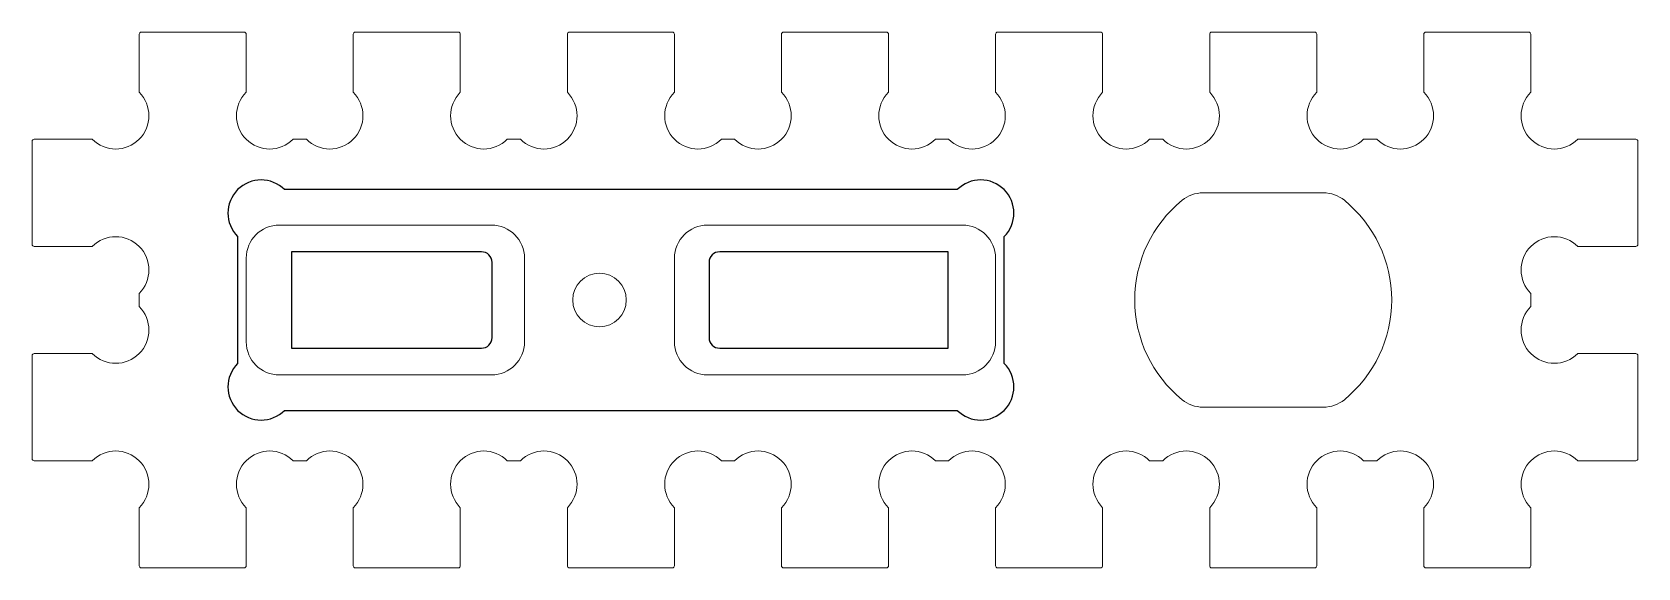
# Model space of a CAD drawing. Extents: x -37.5 to 37.5, y -12.5 to 12.5.
import ezdxf

# ---------------------------------------------------------------- set-up
doc = ezdxf.new("R2010")
doc.units = 0
doc.layers.get('0').update_dxf_attribs({"lineweight": 0})
doc.layers.add('grav1.5mm', color=4, linetype='Continuous')
doc.layers.add('holes', color=1, linetype='Continuous', lineweight=0)

msp = doc.modelspace()

# ---------------------------------------------------------------- linework, layer by layer
for p, q in [((-32.5, 12.4), (-32.5, 9.692)), ((-27.6, 12.5), (-32.4, 12.5)), ((-27.5, 9.692), (-27.5, 12.4)), ((-22.5, 12.4), (-22.5, 9.692)), ((-17.6, 12.5), (-22.4, 12.5)), ((-17.5, 9.692), (-17.5, 12.4)), ((-12.5, 12.4), (-12.5, 12.4)), ((-12.5, 12.4), (-12.5, 9.692)), ((-7.6, 12.5), (-12.4, 12.5)), ((-7.5, 9.692), (-7.5, 12.4)), ((-2.5, 12.4), (-2.5, 9.692)), ((2.4, 12.5), (-2.4, 12.5)), ((2.5, 9.692), (2.5, 12.4)), ((7.5, 12.4), (7.5, 9.692)), ((12.4, 12.5), (7.6, 12.5)), ((12.5, 9.692), (12.5, 12.4)), ((17.5, 12.4), (17.5, 9.692)), ((22.4, 12.5), (17.6, 12.5)), ((22.5, 9.692), (22.5, 12.4)), ((27.5, 12.4), (27.5, 9.692)), ((32.4, 12.5), (27.6, 12.5)), ((32.5, 9.692), (32.5, 12.4)), ((15.308, 7.5), (14.692, 7.5)), ((25.308, 7.5), (24.692, 7.5)), ((37.4, 7.5), (34.692, 7.5)), ((-37.5, 7.4), (-37.5, 2.6)), ((-34.692, 7.5), (-37.4, 7.5)), ((-24.692, 7.5), (-25.308, 7.5)), ((-14.692, 7.5), (-15.308, 7.5)), ((-4.692, 7.5), (-5.308, 7.5)), ((5.308, 7.5), (4.692, 7.5)), ((37.5, 2.6), (37.5, 7.4)), ((-37.4, 2.5), (-34.692, 2.5)), ((34.692, 2.5), (37.4, 2.5)), ((-32.5, 0.308), (-32.5, -0.308)), ((32.5, -0.308), (32.5, 0.308)), ((-37.5, -2.6), (-37.5, -7.4)), ((-34.692, -2.5), (-37.4, -2.5)), ((37.4, -2.5), (34.692, -2.5)), ((37.5, -7.4), (37.5, -2.6)), ((14.692, -7.5), (15.308, -7.5)), ((24.692, -7.5), (25.308, -7.5)), ((34.692, -7.5), (37.4, -7.5)), ((-37.4, -7.5), (-34.692, -7.5)), ((-25.308, -7.5), (-24.692, -7.5)), ((-15.308, -7.5), (-14.692, -7.5)), ((-5.308, -7.5), (-4.692, -7.5)), ((4.692, -7.5), (5.308, -7.5)), ((-32.5, -9.692), (-32.5, -12.4)), ((-27.5, -12.4), (-27.5, -9.692)), ((-22.5, -9.692), (-22.5, -12.4)), ((-17.5, -12.4), (-17.5, -9.692)), ((-12.5, -9.692), (-12.5, -12.4)), ((-7.5, -12.4), (-7.5, -9.692)), ((-2.5, -9.692), (-2.5, -12.4)), ((2.5, -12.4), (2.5, -9.692)), ((7.5, -9.692), (7.5, -12.4)), ((12.5, -12.4), (12.5, -9.692)), ((17.5, -9.692), (17.5, -12.4)), ((22.5, -12.4), (22.5, -9.692)), ((27.5, -9.692), (27.5, -12.4)), ((32.5, -12.4), (32.5, -9.692)), ((-32.4, -12.5), (-27.6, -12.5)), ((-22.4, -12.5), (-17.6, -12.5)), ((-12.4, -12.5), (-7.6, -12.5)), ((-2.4, -12.5), (2.4, -12.5)), ((7.6, -12.5), (12.4, -12.5)), ((17.6, -12.5), (22.4, -12.5)), ((27.6, -12.5), (32.4, -12.5))]:
    msp.add_line(p, q)
for centre, radius, start, end in [((-32.4, 12.4), 0.1, 90, 180), ((-27.6, 12.4), 0.1, 0, 90), ((-22.4, 12.4), 0.1, 90, 180), ((-17.6, 12.4), 0.1, 0, 90), ((-12.4, 12.4), 0.1, 90, 180), ((-7.6, 12.4), 0.1, 0, 90), ((-2.4, 12.4), 0.1, 90, 180), ((2.4, 12.4), 0.1, 0, 90), ((7.6, 12.4), 0.1, 90, 180), ((12.4, 12.4), 0.1, 0, 90), ((17.6, 12.4), 0.1, 90, 180), ((22.4, 12.4), 0.1, 0, 90), ((27.6, 12.4), 0.1, 90, 180), ((32.4, 12.4), 0.1, 0, 90), ((-33.596, 8.596), 1.55, 315, 45), ((-26.404, 8.596), 1.55, 135, 225), ((-23.596, 8.596), 1.55, 315, 45), ((-16.404, 8.596), 1.55, 135, 225), ((-13.596, 8.596), 1.55, 315, 45), ((-6.404, 8.596), 1.55, 135, 225), ((-3.596, 8.596), 1.55, 315, 45), ((3.596, 8.596), 1.55, 135, 225), ((6.404, 8.596), 1.55, 315, 45), ((13.596, 8.596), 1.55, 135, 315), ((16.404, 8.596), 1.55, 225, 45), ((23.596, 8.596), 1.55, 135, 315), ((26.404, 8.596), 1.55, 225, 45), ((33.596, 8.596), 1.55, 135, 315), ((37.4, 7.4), 0.1, 0, 90), ((-37.4, 7.4), 0.1, 90, 180), ((-33.596, 8.596), 1.55, 225, 315), ((-26.404, 8.596), 1.55, 225, 315), ((-23.596, 8.596), 1.55, 225, 315), ((-16.404, 8.596), 1.55, 225, 315), ((-13.596, 8.596), 1.55, 225, 315), ((-6.404, 8.596), 1.55, 225, 315), ((-3.596, 8.596), 1.55, 225, 315), ((3.596, 8.596), 1.55, 225, 315), ((6.404, 8.596), 1.55, 225, 315), ((-37.4, 2.6), 0.1, 180, 270), ((-33.596, 1.404), 1.55, 45, 135), ((-33.596, 1.404), 1.55, 315, 45), ((33.596, 1.404), 1.55, 45, 225), ((37.4, 2.6), 0.1, 270, 0), ((-33.596, -1.404), 1.55, 315, 45), ((33.596, -1.404), 1.55, 135, 315), ((-37.4, -2.6), 0.1, 90, 180), ((-33.596, -1.404), 1.55, 225, 315), ((37.4, -2.6), 0.1, 0, 90), ((-37.4, -7.4), 0.1, 180, 270), ((-33.596, -8.596), 1.55, 45, 135), ((-26.404, -8.596), 1.55, 45, 135), ((-23.596, -8.596), 1.55, 45, 135), ((-16.404, -8.596), 1.55, 45, 135), ((-13.596, -8.596), 1.55, 45, 135), ((-6.404, -8.596), 1.55, 45, 135), ((-3.596, -8.596), 1.55, 45, 135), ((3.596, -8.596), 1.55, 45, 135), ((6.404, -8.596), 1.55, 45, 135), ((13.596, -8.596), 1.55, 45, 225), ((16.404, -8.596), 1.55, 315, 135), ((23.596, -8.596), 1.55, 45, 225), ((26.404, -8.596), 1.55, 315, 135), ((33.596, -8.596), 1.55, 45, 225), ((37.4, -7.4), 0.1, 270, 0), ((-33.596, -8.596), 1.55, 315, 45), ((-26.404, -8.596), 1.55, 135, 225), ((-23.596, -8.596), 1.55, 315, 45), ((-16.404, -8.596), 1.55, 135, 225), ((-13.596, -8.596), 1.55, 315, 45), ((-6.404, -8.596), 1.55, 135, 225), ((-3.596, -8.596), 1.55, 315, 45), ((3.596, -8.596), 1.55, 135, 225), ((6.404, -8.596), 1.55, 315, 45), ((-32.4, -12.4), 0.1, 180, 270), ((-27.6, -12.4), 0.1, 270, 0), ((-22.4, -12.4), 0.1, 180, 270), ((-17.6, -12.4), 0.1, 270, 0), ((-12.4, -12.4), 0.1, 180, 270), ((-7.6, -12.4), 0.1, 270, 0), ((-2.4, -12.4), 0.1, 180, 270), ((2.4, -12.4), 0.1, 270, 0), ((7.6, -12.4), 0.1, 180, 270), ((12.4, -12.4), 0.1, 270, 0), ((17.6, -12.4), 0.1, 180, 270), ((22.4, -12.4), 0.1, 270, 0), ((27.6, -12.4), 0.1, 180, 270), ((32.4, -12.4), 0.1, 270, 0)]:
    msp.add_arc(centre, radius, start, end)
at = {"layer": 'grav1.5mm'}
for p, q in [((5.708, 5.15), (-25.708, 5.15)), ((-27.9, 2.958), (-27.9, -2.958)), ((7.9, -2.958), (7.9, 2.958)), ((-25.38, 2.25), (-25.38, -2.25)), ((-16.515, 2.25), (-25.38, 2.25)), ((-16.02, -1.755), (-16.02, 1.755)), ((-5.88, 1.755), (-5.88, -1.755)), ((5.28, 2.25), (-5.385, 2.25)), ((5.28, -2.25), (5.28, 2.25)), ((-25.38, -2.25), (-16.515, -2.25)), ((-5.385, -2.25), (5.28, -2.25)), ((-25.708, -5.15), (5.708, -5.15))]:
    msp.add_line(p, q, dxfattribs=at)
for centre, radius, start, end in [((-26.804, 4.054), 1.55, 45, 225), ((6.804, 4.054), 1.55, 315, 135), ((-16.515, 1.755), 0.495, 0, 90), ((-5.385, 1.755), 0.495, 90, 180), ((-16.515, -1.755), 0.495, 270, 0), ((-5.385, -1.755), 0.495, 180, 270), ((-26.804, -4.054), 1.55, 135, 315), ((6.804, -4.054), 1.55, 225, 45)]:
    msp.add_arc(centre, radius, start, end, dxfattribs=at)
at = {"layer": 'holes'}
for p, q in [((22.811, 5), (17.189, 5)), ((-16.05, 3.5), (-25.95, 3.5)), ((-25.95, 3.5), (-25.95, 3.5)), ((5.95, 3.5), (-5.95, 3.5)), ((-27.5, 1.95), (-27.5, -1.95)), ((-14.5, -1.95), (-14.5, 1.95)), ((-7.5, 1.95), (-7.5, -1.95)), ((-7.5, 1.95), (-7.5, 1.95)), ((7.5, -1.95), (7.5, 1.95)), ((-25.95, -3.5), (-16.05, -3.5)), ((-5.95, -3.5), (5.95, -3.5)), ((17.189, -5), (22.811, -5))]:
    msp.add_line(p, q, dxfattribs=at)
msp.add_circle((-11, 0), 1.25, dxfattribs=at)
for centre, radius, start, end in [((20, 0), 6, 129.16949, 230.83051), ((17.189, 3.45), 1.55, 90, 129.16949), ((22.811, 3.45), 1.55, 50.83051, 90), ((20, 0), 6, 309.16949, 50.83051), ((-25.95, 1.95), 1.55, 90, 180), ((-16.05, 1.95), 1.55, 0, 90), ((-5.95, 1.95), 1.55, 90, 180), ((5.95, 1.95), 1.55, 0, 90), ((-25.95, -1.95), 1.55, 180, 270), ((-16.05, -1.95), 1.55, 270, 0), ((-5.95, -1.95), 1.55, 180, 270), ((5.95, -1.95), 1.55, 270, 0), ((17.189, -3.45), 1.55, 230.83051, 270), ((22.811, -3.45), 1.55, 270, 309.16949)]:
    msp.add_arc(centre, radius, start, end, dxfattribs=at)

doc.saveas('drawing.dxf')
